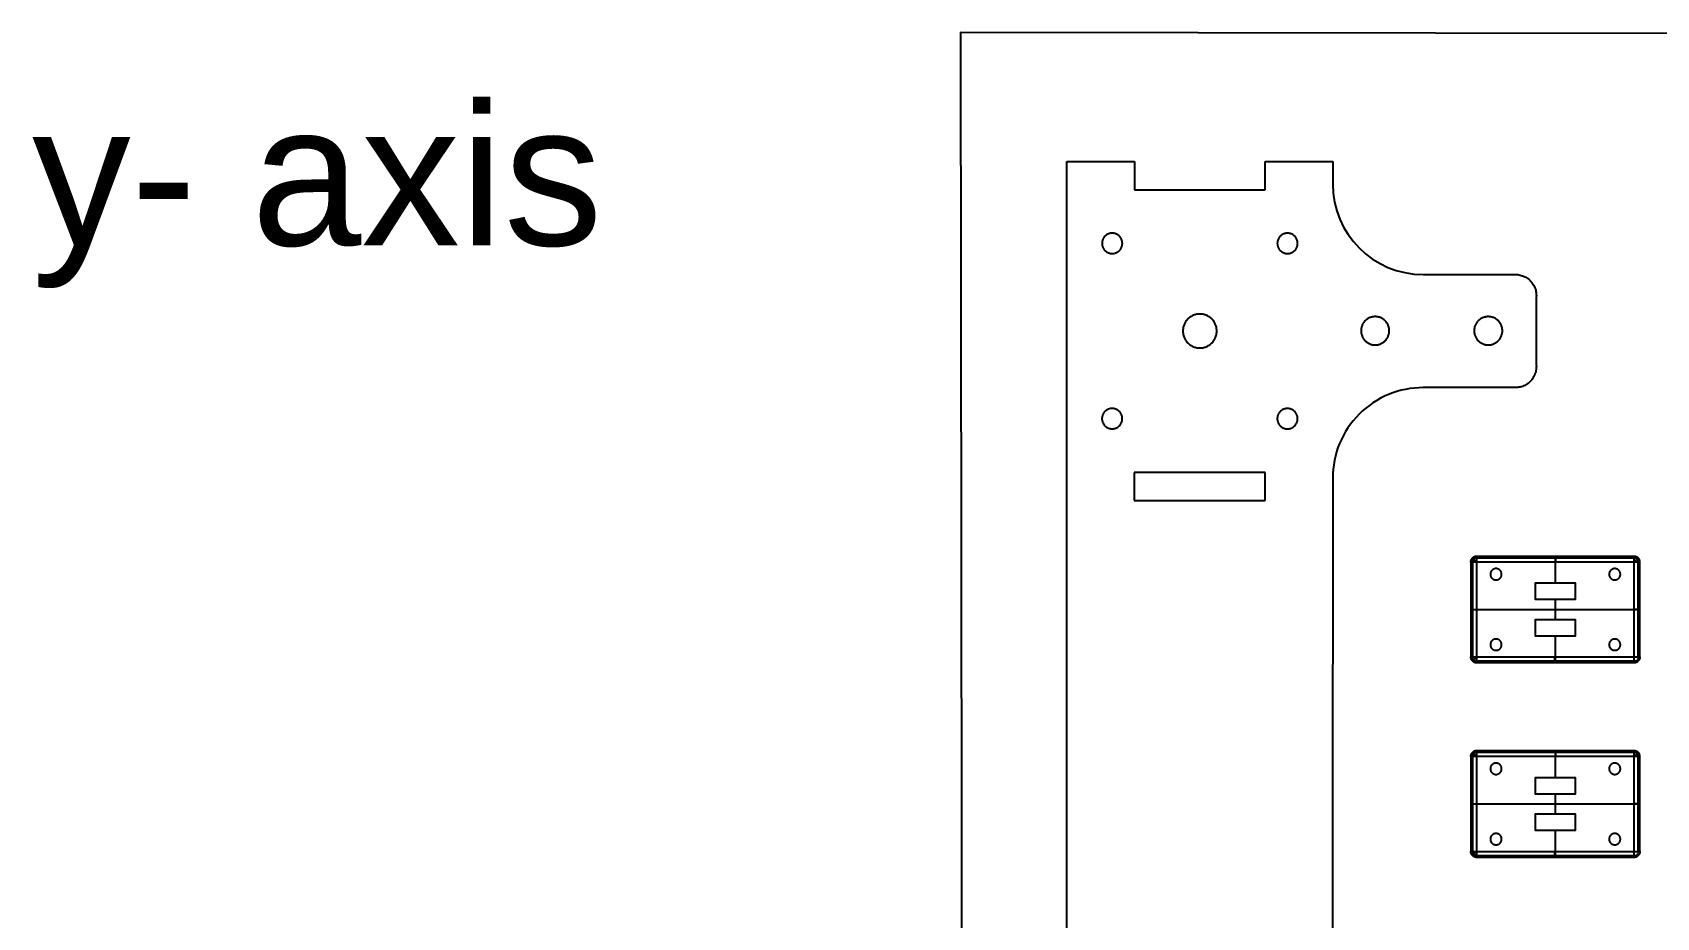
# Model space of a CAD drawing. Header units: millimetres. Extents: x 0 to 1320, y -1499 to 0.
# Drawn here: x 20.6 to 307.8, y -854.4 to -697.9 of the extents above; entities that cross this region are included whole.
import ezdxf

# ---------------------------------------------------------------- set-up
doc = ezdxf.new("R2010")
doc.units = ezdxf.units.MM
doc.header["$MEASUREMENT"] = 0
doc.layers.add('Default', color=178, linetype='Continuous', true_color=0x000000)
doc.layers.add('inner', color=5, linetype='Continuous', true_color=0x0000ff)

msp = doc.modelspace()

# ---------------------------------------------------------------- linework, layer by layer
at = {"layer": 'Default'}
msp.add_lwpolyline([(310.76, -698.05), (184.75, -697.88), (185.72, -1498.61), (532.03, -1499.08), (531.43, -1006.32)], dxfattribs=at)
at = {"layer": 'inner'}
for p, q in [((303.89, -791.53, 3), (275.99, -791.53, 3)), ((275.99, -791.53, 3), (275.99, -808.31, 3)), ((289.94, -795.23), (289.94, -790.53)), ((289.94, -795.23, 3), (289.94, -791.53, 3)), ((303.89, -808.31, 3), (303.89, -791.53, 3)), ((289.94, -801.67), (289.94, -798.17)), ((289.94, -801.67, 3), (289.94, -798.17, 3)), ((274.99, -799.92), (304.89, -799.92)), ((275.99, -799.92, 3), (303.89, -799.92, 3)), ((289.94, -809.31), (289.94, -804.61)), ((289.94, -808.31, 3), (289.94, -804.61, 3)), ((275.99, -808.31, 3), (303.89, -808.31, 3)), ((303.89, -825.91, 3), (275.99, -825.91, 3)), ((275.99, -825.91, 3), (275.99, -842.7, 3)), ((289.94, -829.61), (289.94, -824.91)), ((289.94, -829.61, 3), (289.94, -825.91, 3)), ((303.89, -842.7, 3), (303.89, -825.91, 3)), ((289.94, -836.05), (289.94, -832.56)), ((289.94, -836.05, 3), (289.94, -832.56, 3)), ((274.99, -834.3), (304.89, -834.3)), ((275.99, -834.3, 3), (303.89, -834.3, 3)), ((289.94, -843.7), (289.94, -839)), ((289.94, -842.7, 3), (289.94, -839, 3)), ((275.99, -842.7, 3), (303.89, -842.7, 3))]:
    msp.add_line(p, q, dxfattribs=at)
for centre, radius, start, end in [((266.57, -724.68), 16, 179.989, 269.989), ((266.56, -776.68), 16, 89.989, 179.9945), ((303.89, -791.53, 2), 1, 0, 90), ((303.89, -825.91, 2), 1, 0, 90)]:
    msp.add_arc(centre, radius, start, end, dxfattribs=at)
at = {"layer": 'inner', "extrusion": (0.503912, -0.503912, 0.701531)}
for centre in [(-364.54, -528.12, 539.34), (-388.85, -545.18, 556.66)]:
    msp.add_arc(centre, 1, 54.9537, 125.0463, dxfattribs=at)
at = {"layer": 'inner', "extrusion": (0.707107, 0.707107, 0)}
for centre in [(-754.85, 2, -364.54), (-779.16, 2, -388.85)]:
    msp.add_arc(centre, 1, 0, 90, dxfattribs=at)
at = {"layer": 'inner', "extrusion": (-0.503912, -0.503912, 0.701531)}
for centre in [(774.58, -240.47, 247.13), (798.89, -257.53, 264.45)]:
    msp.add_arc(centre, 1, 54.9537, 125.0463, dxfattribs=at)
at = {"layer": 'inner', "extrusion": (0.707107, -0.707107, 0)}
for centre, start, end in [((-344.81, 2, 774.58), 0, 90), ((-376.41, 2, 766.71), 90.4501, 180), ((-369.12, 2, 798.89), 0, 90), ((-400.72, 2, 791.02), 90.4501, 180)]:
    msp.add_arc(centre, 1, start, end, dxfattribs=at)
at = {"layer": 'inner', "extrusion": (0.503912, 0.503912, 0.701531)}
for centre in [(-766.72, 265.49, -266.84), (-791.03, 282.54, -284.17)]:
    msp.add_arc(centre, 1, 54.9537, 125.0463, dxfattribs=at)
at = {"layer": 'inner', "extrusion": (0, 0.707107, 0.707107)}
for centre in [(-303.89, 572.98, -570.15), (-303.89, 597.29, -594.46)]:
    msp.add_arc(centre, 1, 90, 180, dxfattribs=at)
at = {"layer": 'inner', "extrusion": (0.701531, 0.503912, -0.503912)}
for centre in [(-833.79, -111.53, -195.14), (-861.72, -121.63, -212.46)]:
    msp.add_arc(centre, 1, 109.9028, 179.9955, dxfattribs=at)
at = {"layer": 'inner'}
for points in [[(203.52, -1264.95), (203.55, -992.81), (203.57, -720.67)], [(203.57, -720.67), (209.53, -720.68), (215.5, -720.68)], [(215.5, -720.68), (215.49, -723.18), (215.49, -725.68)], [(238.65, -725.68), (238.65, -723.18), (238.65, -720.68)], [(238.65, -720.68), (244.61, -720.68), (250.57, -720.68)], [(250.57, -720.68), (250.57, -722.68), (250.57, -724.68)], [(215.49, -725.68), (227.07, -725.68), (238.65, -725.68)], [(238.6, -775.67), (227.02, -775.67), (215.44, -775.67)], [(215.44, -775.67), (215.44, -778.17), (215.44, -780.67)], [(238.6, -780.67), (238.6, -778.17), (238.6, -775.67)], [(250.56, -776.68), (250.54, -992.81), (250.52, -1208.95)], [(274.99, -791.53), (274.99, -799.92), (274.99, -808.31)], [(274.99, -791.53), (274.99, -791.53, 1), (274.99, -791.53, 2)], [(274.99, -791.53, 2), (274.99, -799.92, 2), (274.99, -808.31, 2)], [(274.99, -791.53, 1.5), (274.99, -799.92, 1.5), (274.99, -808.31, 1.5)], [(275.28, -790.82), (275.28, -790.82, 1), (275.28, -790.82, 2)], [(275.28, -791.53, 2.71), (275.28, -799.92, 2.71), (275.28, -808.31, 2.71)], [(303.89, -790.53), (289.94, -790.53), (275.99, -790.53)], [(303.89, -790.53, 2), (289.94, -790.53, 2), (275.99, -790.53, 2)], [(275.99, -790.53), (275.99, -790.53, 1), (275.99, -790.53, 2)], [(303.89, -790.53, 1.5), (289.94, -790.53, 1.5), (275.99, -790.53, 1.5)], [(303.89, -790.82, 2.71), (289.94, -790.82, 2.71), (275.99, -790.82, 2.71)], [(289.94, -790.53), (289.94, -790.53, 1), (289.94, -790.53, 2)], [(303.89, -790.53, 2), (303.89, -790.53, 1), (303.89, -790.53)], [(304.6, -790.82, 2), (304.6, -790.82, 1), (304.6, -790.82)], [(304.6, -808.31, 2.71), (304.6, -799.92, 2.71), (304.6, -791.53, 2.71)], [(304.89, -808.31), (304.89, -799.92), (304.89, -791.53)], [(304.89, -808.31, 2), (304.89, -799.92, 2), (304.89, -791.53, 2)], [(304.89, -791.53, 2), (304.89, -791.53, 1), (304.89, -791.53)], [(304.89, -808.31, 1.5), (304.89, -799.92, 1.5), (304.89, -791.53, 1.5)], [(278.44, -793.69), (278.44, -793.69, 1.5), (278.44, -793.69, 3)], [(279.44, -792.69), (279.44, -792.69, 1.5), (279.44, -792.69, 3)], [(279.44, -794.69), (279.44, -794.69, 1.5), (279.44, -794.69, 3)], [(280.44, -793.69), (280.44, -793.69, 1.5), (280.44, -793.69, 3)], [(286.44, -798.17), (286.44, -796.7), (286.44, -795.23)], [(286.44, -795.23), (286.44, -795.23, 1.5), (286.44, -795.23, 3)], [(286.44, -798.17, 3), (286.44, -796.7, 3), (286.44, -795.23, 3)], [(286.44, -798.17, 1.5), (286.44, -796.7, 1.5), (286.44, -795.23, 1.5)], [(287.44, -795.23), (287.44, -795.23, 1.5), (287.44, -795.23, 3)], [(292.44, -795.23), (292.44, -795.23, 1.5), (292.44, -795.23, 3)], [(293.44, -795.23), (293.44, -795.23, 1.5), (293.44, -795.23, 3)], [(293.44, -795.23), (293.44, -796.7), (293.44, -798.17)], [(293.44, -795.23, 3), (293.44, -796.7, 3), (293.44, -798.17, 3)], [(293.44, -795.23, 1.5), (293.44, -796.7, 1.5), (293.44, -798.17, 1.5)], [(299.44, -793.69), (299.44, -793.69, 1.5), (299.44, -793.69, 3)], [(300.44, -792.69), (300.44, -792.69, 1.5), (300.44, -792.69, 3)], [(300.44, -794.69), (300.44, -794.69, 1.5), (300.44, -794.69, 3)], [(301.44, -793.69), (301.44, -793.69, 1.5), (301.44, -793.69, 3)], [(286.44, -796.7), (286.44, -796.7, 1.5), (286.44, -796.7, 3)], [(286.44, -798.17), (286.44, -798.17, 1.5), (286.44, -798.17, 3)], [(287.44, -798.17), (287.44, -798.17, 1.5), (287.44, -798.17, 3)], [(292.44, -798.17), (292.44, -798.17, 1.5), (292.44, -798.17, 3)], [(293.44, -798.17), (292.94, -798.17), (292.44, -798.17)], [(293.44, -798.17, 3), (292.94, -798.17, 3), (292.44, -798.17, 3)], [(293.44, -798.17, 1.5), (292.94, -798.17, 1.5), (292.44, -798.17, 1.5)], [(292.94, -798.17), (292.94, -798.17, 1.5), (292.94, -798.17, 3)], [(293.44, -796.7), (293.44, -796.7, 1.5), (293.44, -796.7, 3)], [(293.44, -798.17), (293.44, -798.17, 1.5), (293.44, -798.17, 3)], [(274.99, -799.92), (274.99, -799.92, 1), (274.99, -799.92, 2)], [(304.89, -799.92), (304.89, -799.92, 1), (304.89, -799.92, 2)], [(286.44, -804.61), (286.44, -803.14), (286.44, -801.67)], [(286.44, -801.67), (286.44, -801.67, 1.5), (286.44, -801.67, 3)], [(286.44, -804.61, 3), (286.44, -803.14, 3), (286.44, -801.67, 3)], [(286.44, -804.61, 1.5), (286.44, -803.14, 1.5), (286.44, -801.67, 1.5)], [(286.44, -803.14), (286.44, -803.14, 1.5), (286.44, -803.14, 3)], [(287.44, -801.67), (287.44, -801.67, 1.5), (287.44, -801.67, 3)], [(292.44, -801.67), (292.94, -801.67), (293.44, -801.67)], [(292.44, -801.67, 3), (292.94, -801.67, 3), (293.44, -801.67, 3)], [(292.44, -801.67), (292.44, -801.67, 1.5), (292.44, -801.67, 3)], [(292.44, -801.67, 1.5), (292.94, -801.67, 1.5), (293.44, -801.67, 1.5)], [(292.94, -801.67), (292.94, -801.67, 1.5), (292.94, -801.67, 3)], [(293.44, -801.67), (293.44, -801.67, 1.5), (293.44, -801.67, 3)], [(293.44, -801.67), (293.44, -803.14), (293.44, -804.61)], [(293.44, -801.67, 3), (293.44, -803.14, 3), (293.44, -804.61, 3)], [(293.44, -801.67, 1.5), (293.44, -803.14, 1.5), (293.44, -804.61, 1.5)], [(293.44, -803.14), (293.44, -803.14, 1.5), (293.44, -803.14, 3)], [(278.44, -806.14), (278.44, -806.14, 1.5), (278.44, -806.14, 3)], [(279.44, -805.14), (279.44, -805.14, 1.5), (279.44, -805.14, 3)], [(280.44, -806.14), (280.44, -806.14, 1.5), (280.44, -806.14, 3)], [(286.44, -804.61), (286.44, -804.61, 1.5), (286.44, -804.61, 3)], [(287.44, -804.61), (287.44, -804.61, 1.5), (287.44, -804.61, 3)], [(292.44, -804.61), (292.44, -804.61, 1.5), (292.44, -804.61, 3)], [(293.44, -804.61), (293.44, -804.61, 1.5), (293.44, -804.61, 3)], [(299.44, -806.14), (299.44, -806.14, 1.5), (299.44, -806.14, 3)], [(300.44, -805.14), (300.44, -805.14, 1.5), (300.44, -805.14, 3)], [(301.44, -806.14), (301.44, -806.14, 1.5), (301.44, -806.14, 3)], [(274.99, -808.31, 2), (274.99, -808.31, 1), (274.99, -808.31)], [(275.28, -809.02, 2), (275.28, -809.02, 1), (275.28, -809.02)], [(275.99, -809.02, 2.71), (289.94, -809.02, 2.71), (303.89, -809.02, 2.71)], [(275.99, -809.31), (289.94, -809.31), (303.89, -809.31)], [(275.99, -809.31, 2), (275.99, -809.31, 1), (275.99, -809.31)], [(275.99, -809.31, 2), (289.94, -809.31, 2), (303.89, -809.31, 2)], [(275.99, -809.31, 1.5), (289.94, -809.31, 1.5), (303.89, -809.31, 1.5)], [(279.44, -807.14), (279.44, -807.14, 1.5), (279.44, -807.14, 3)], [(289.94, -809.31), (289.94, -809.31, 1), (289.94, -809.31, 2)], [(300.44, -807.14), (300.44, -807.14, 1.5), (300.44, -807.14, 3)], [(303.89, -809.31, 2), (303.89, -809.31, 1), (303.89, -809.31)], [(304.6, -809.02, 2), (304.6, -809.02, 1), (304.6, -809.02)], [(304.89, -808.31, 2), (304.89, -808.31, 1), (304.89, -808.31)], [(274.99, -825.91), (274.99, -834.3), (274.99, -842.7)], [(274.99, -825.91), (274.99, -825.91, 1), (274.99, -825.91, 2)], [(274.99, -825.91, 2), (274.99, -834.3, 2), (274.99, -842.7, 2)], [(274.99, -825.91, 1.5), (274.99, -834.3, 1.5), (274.99, -842.7, 1.5)], [(275.28, -825.2), (275.28, -825.2, 1), (275.28, -825.2, 2)], [(275.28, -825.91, 2.71), (275.28, -834.3, 2.71), (275.28, -842.7, 2.71)], [(303.89, -824.91), (289.94, -824.91), (275.99, -824.91)], [(303.89, -824.91, 2), (289.94, -824.91, 2), (275.99, -824.91, 2)], [(275.99, -824.91), (275.99, -824.91, 1), (275.99, -824.91, 2)], [(303.89, -824.91, 1.5), (289.94, -824.91, 1.5), (275.99, -824.91, 1.5)], [(303.89, -825.2, 2.71), (289.94, -825.2, 2.71), (275.99, -825.2, 2.71)], [(289.94, -824.91), (289.94, -824.91, 1), (289.94, -824.91, 2)], [(303.89, -824.91, 2), (303.89, -824.91, 1), (303.89, -824.91)], [(304.6, -825.2, 2), (304.6, -825.2, 1), (304.6, -825.2)], [(304.6, -842.7, 2.71), (304.6, -834.3, 2.71), (304.6, -825.91, 2.71)], [(304.89, -842.7), (304.89, -834.3), (304.89, -825.91)], [(304.89, -842.7, 2), (304.89, -834.3, 2), (304.89, -825.91, 2)], [(304.89, -825.91, 2), (304.89, -825.91, 1), (304.89, -825.91)], [(304.89, -842.7, 1.5), (304.89, -834.3, 1.5), (304.89, -825.91, 1.5)], [(278.44, -828.08), (278.44, -828.08, 1.5), (278.44, -828.08, 3)], [(279.44, -827.08), (279.44, -827.08, 1.5), (279.44, -827.08, 3)], [(279.44, -829.08), (279.44, -829.08, 1.5), (279.44, -829.08, 3)], [(280.44, -828.08), (280.44, -828.08, 1.5), (280.44, -828.08, 3)], [(286.44, -832.56), (286.44, -831.08), (286.44, -829.61)], [(286.44, -829.61), (286.44, -829.61, 1.5), (286.44, -829.61, 3)], [(286.44, -832.56, 3), (286.44, -831.08, 3), (286.44, -829.61, 3)], [(286.44, -832.56, 1.5), (286.44, -831.08, 1.5), (286.44, -829.61, 1.5)], [(287.44, -829.61), (287.44, -829.61, 1.5), (287.44, -829.61, 3)], [(292.44, -829.61), (292.44, -829.61, 1.5), (292.44, -829.61, 3)], [(293.44, -829.61), (293.44, -829.61, 1.5), (293.44, -829.61, 3)], [(293.44, -829.61), (293.44, -831.08), (293.44, -832.56)], [(293.44, -829.61, 3), (293.44, -831.08, 3), (293.44, -832.56, 3)], [(293.44, -829.61, 1.5), (293.44, -831.08, 1.5), (293.44, -832.56, 1.5)], [(299.44, -828.08), (299.44, -828.08, 1.5), (299.44, -828.08, 3)], [(300.44, -827.08), (300.44, -827.08, 1.5), (300.44, -827.08, 3)], [(300.44, -829.08), (300.44, -829.08, 1.5), (300.44, -829.08, 3)], [(301.44, -828.08), (301.44, -828.08, 1.5), (301.44, -828.08, 3)], [(286.44, -831.08), (286.44, -831.08, 1.5), (286.44, -831.08, 3)], [(286.44, -832.56), (286.44, -832.56, 1.5), (286.44, -832.56, 3)], [(287.44, -832.56), (287.44, -832.56, 1.5), (287.44, -832.56, 3)], [(292.44, -832.56), (292.44, -832.56, 1.5), (292.44, -832.56, 3)], [(293.44, -832.56), (292.94, -832.56), (292.44, -832.56)], [(293.44, -832.56, 3), (292.94, -832.56, 3), (292.44, -832.56, 3)], [(293.44, -832.56, 1.5), (292.94, -832.56, 1.5), (292.44, -832.56, 1.5)], [(292.94, -832.56), (292.94, -832.56, 1.5), (292.94, -832.56, 3)], [(293.44, -831.08), (293.44, -831.08, 1.5), (293.44, -831.08, 3)], [(293.44, -832.56), (293.44, -832.56, 1.5), (293.44, -832.56, 3)], [(274.99, -834.3), (274.99, -834.3, 1), (274.99, -834.3, 2)], [(304.89, -834.3), (304.89, -834.3, 1), (304.89, -834.3, 2)], [(286.44, -839), (286.44, -837.52), (286.44, -836.05)], [(286.44, -836.05), (286.44, -836.05, 1.5), (286.44, -836.05, 3)], [(286.44, -839, 3), (286.44, -837.52, 3), (286.44, -836.05, 3)], [(286.44, -839, 1.5), (286.44, -837.52, 1.5), (286.44, -836.05, 1.5)], [(286.44, -837.52), (286.44, -837.52, 1.5), (286.44, -837.52, 3)], [(287.44, -836.05), (287.44, -836.05, 1.5), (287.44, -836.05, 3)], [(292.44, -836.05), (292.94, -836.05), (293.44, -836.05)], [(292.44, -836.05, 3), (292.94, -836.05, 3), (293.44, -836.05, 3)], [(292.44, -836.05), (292.44, -836.05, 1.5), (292.44, -836.05, 3)], [(292.44, -836.05, 1.5), (292.94, -836.05, 1.5), (293.44, -836.05, 1.5)], [(292.94, -836.05), (292.94, -836.05, 1.5), (292.94, -836.05, 3)], [(293.44, -836.05), (293.44, -836.05, 1.5), (293.44, -836.05, 3)], [(293.44, -836.05), (293.44, -837.52), (293.44, -839)], [(293.44, -836.05, 3), (293.44, -837.52, 3), (293.44, -839, 3)], [(293.44, -836.05, 1.5), (293.44, -837.52, 1.5), (293.44, -839, 1.5)], [(293.44, -837.52), (293.44, -837.52, 1.5), (293.44, -837.52, 3)], [(278.44, -840.53), (278.44, -840.53, 1.5), (278.44, -840.53, 3)], [(279.44, -839.53), (279.44, -839.53, 1.5), (279.44, -839.53, 3)], [(280.44, -840.53), (280.44, -840.53, 1.5), (280.44, -840.53, 3)], [(286.44, -839), (286.44, -839, 1.5), (286.44, -839, 3)], [(287.44, -839), (287.44, -839, 1.5), (287.44, -839, 3)], [(292.44, -839), (292.44, -839, 1.5), (292.44, -839, 3)], [(293.44, -839), (293.44, -839, 1.5), (293.44, -839, 3)], [(299.44, -840.53), (299.44, -840.53, 1.5), (299.44, -840.53, 3)], [(300.44, -839.53), (300.44, -839.53, 1.5), (300.44, -839.53, 3)], [(301.44, -840.53), (301.44, -840.53, 1.5), (301.44, -840.53, 3)], [(274.99, -842.7, 2), (274.99, -842.7, 1), (274.99, -842.7)], [(275.28, -843.4, 2), (275.28, -843.4, 1), (275.28, -843.4)], [(275.99, -843.4, 2.71), (289.94, -843.4, 2.71), (303.89, -843.4, 2.71)], [(275.99, -843.7), (289.94, -843.7), (303.89, -843.7)], [(275.99, -843.7, 2), (275.99, -843.7, 1), (275.99, -843.7)], [(275.99, -843.7, 2), (289.94, -843.7, 2), (303.89, -843.7, 2)], [(275.99, -843.7, 1.5), (289.94, -843.7, 1.5), (303.89, -843.7, 1.5)], [(279.44, -841.53), (279.44, -841.53, 1.5), (279.44, -841.53, 3)], [(289.94, -843.7), (289.94, -843.7, 1), (289.94, -843.7, 2)], [(300.44, -841.53), (300.44, -841.53, 1.5), (300.44, -841.53, 3)], [(303.89, -843.7, 2), (303.89, -843.7, 1), (303.89, -843.7)], [(304.6, -843.4, 2), (304.6, -843.4, 1), (304.6, -843.4)], [(304.89, -842.7, 2), (304.89, -842.7, 1), (304.89, -842.7)]]:
    msp.add_open_spline(points, degree=2, dxfattribs=at)
for points, weights, knots in [([(213.37, -735.17), (213.37, -736.97), (211.57, -736.97), (209.77, -736.97), (209.77, -735.17), (209.77, -733.37), (211.57, -733.37), (213.37, -733.37), (213.37, -735.17)], [1, 0.707106781187, 1, 0.707106781187, 1, 0.707106781187, 1, 0.707106781187, 1], [-78.901931, -78.901931, -78.901931, -76.074497, -76.074497, -73.247064, -73.247064, -70.41963, -70.41963, -67.592197, -67.592197, -67.592197]), ([(244.37, -735.18), (244.37, -736.98), (242.57, -736.98), (240.77, -736.98), (240.77, -735.18), (240.77, -733.38), (242.57, -733.38), (244.37, -733.38), (244.37, -735.18)], [1, 0.707106781187, 1, 0.707106781187, 1, 0.707106781187, 1, 0.707106781187, 1], [-90.211664, -90.211664, -90.211664, -87.384231, -87.384231, -84.556797, -84.556797, -81.729364, -81.729364, -78.901931, -78.901931, -78.901931]), ([(266.57, -740.68), (274.72, -740.68), (282.87, -740.68), (286.57, -740.68), (286.57, -744.38), (286.57, -750.68), (286.57, -756.98), (286.57, -760.68), (282.87, -760.68), (274.72, -760.68), (266.57, -760.68)], [0.999999720675, 0.999999720675, 0.999999720675, 0.707106583674, 0.999999720675, 0.999999720675, 0.999999720675, 0.707106583674, 0.999999720675, 0.999999720675, 0.999999720675], [-72.823922, -72.823922, -72.823922, -56.523918, -56.523918, -50.711969, -50.711969, -38.111963, -38.111963, -32.300014, -32.300014, -16.001548, -16.001548, -16.001548]), ([(227.07, -753.67), (224.07, -753.67), (224.07, -750.67), (224.07, -747.67), (227.07, -747.67), (230.07, -747.67), (230.07, -750.67), (230.07, -753.67), (227.07, -753.67)], [0.999999720675, 0.707106920849, 1, 0.707106781187, 1, 0.707106781187, 1, 0.707106920849, 0.999999720675], [-109.06122, -109.06122, -109.06122, -104.348832, -104.348832, -99.636442, -99.636442, -94.924052, -94.924052, -90.211664, -90.211664, -90.211664]), ([(260.57, -750.63), (260.57, -753.13), (258.07, -753.13), (255.57, -753.13), (255.57, -750.63), (255.57, -748.13), (258.07, -748.13), (260.57, -748.13), (260.57, -750.63)], [1, 0.707106781187, 1, 0.707106781187, 1, 0.707106781187, 1, 0.707106781187, 1], [-29.264767, -29.264767, -29.264767, -25.337776, -25.337776, -21.410785, -21.410785, -17.483794, -17.483794, -13.556803, -13.556803, -13.556803]), ([(280.57, -750.63), (280.57, -753.13), (278.07, -753.13), (275.57, -753.13), (275.57, -750.63), (275.57, -748.13), (278.07, -748.13), (280.57, -748.13), (280.57, -750.63)], [1, 0.707106781187, 1, 0.707106781187, 1, 0.707106781187, 1, 0.707106781187, 1], [-44.97273, -44.97273, -44.97273, -41.045739, -41.045739, -37.118748, -37.118748, -33.191757, -33.191757, -29.264767, -29.264767, -29.264767]), ([(209.76, -766.17), (209.76, -764.37), (211.56, -764.37), (213.36, -764.37), (213.36, -766.17), (213.36, -767.97), (211.56, -767.97), (209.76, -767.97), (209.76, -766.17)], [1, 0.707106781187, 1, 0.707106781187, 1, 0.707106781187, 1, 0.707106781187, 1], [-56.282463, -56.282463, -56.282463, -53.45503, -53.45503, -50.627597, -50.627597, -47.800163, -47.800163, -44.97273, -44.97273, -44.97273]), ([(240.76, -766.18), (240.76, -764.38), (242.56, -764.38), (244.36, -764.38), (244.36, -766.18), (244.36, -767.98), (242.56, -767.98), (240.76, -767.98), (240.76, -766.18)], [1, 0.707106781187, 1, 0.707106781187, 1, 0.707106781187, 1, 0.707106781187, 1], [-67.592197, -67.592197, -67.592197, -64.764764, -64.764764, -61.93733, -61.93733, -59.109897, -59.109897, -56.282463, -56.282463, -56.282463]), ([(279.44, -794.69), (278.44, -794.69), (278.44, -793.69), (278.44, -792.69), (279.44, -792.69), (280.44, -792.69), (280.44, -793.69), (280.44, -794.69), (279.44, -794.69)], [1, 0.707106781187, 1, 0.707106781187, 1, 0.707106781187, 1, 0.707106781187, 1], [60.450487, 60.450487, 60.450487, 62.021284, 62.021284, 63.59208, 63.59208, 65.162876, 65.162876, 66.733673, 66.733673, 66.733673]), ([(279.44, -794.69, 3), (278.44, -794.69, 3), (278.44, -793.69, 3), (278.44, -792.69, 3), (279.44, -792.69, 3), (280.44, -792.69, 3), (280.44, -793.69, 3), (280.44, -794.69, 3), (279.44, -794.69, 3)], [1, 0.707106781187, 1, 0.707106781187, 1, 0.707106781187, 1, 0.707106781187, 1], [60.450487, 60.450487, 60.450487, 62.021284, 62.021284, 63.59208, 63.59208, 65.162876, 65.162876, 66.733673, 66.733673, 66.733673]), ([(279.44, -794.69, 1.5), (278.44, -794.69, 1.5), (278.44, -793.69, 1.5), (278.44, -792.69, 1.5), (279.44, -792.69, 1.5), (280.44, -792.69, 1.5), (280.44, -793.69, 1.5), (280.44, -794.69, 1.5), (279.44, -794.69, 1.5)], [1, 0.707106781187, 1, 0.707106781187, 1, 0.707106781187, 1, 0.707106781187, 1], [60.450487, 60.450487, 60.450487, 62.021284, 62.021284, 63.59208, 63.59208, 65.162876, 65.162876, 66.733673, 66.733673, 66.733673]), ([(300.44, -794.69), (299.44, -794.69), (299.44, -793.69), (299.44, -792.69), (300.44, -792.69), (301.44, -792.69), (301.44, -793.69), (301.44, -794.69), (300.44, -794.69)], [1, 0.707106781187, 1, 0.707106781187, 1, 0.707106781187, 1, 0.707106781187, 1], [66.733673, 66.733673, 66.733673, 68.304469, 68.304469, 69.875265, 69.875265, 71.446062, 71.446062, 73.016858, 73.016858, 73.016858]), ([(300.44, -794.69, 3), (299.44, -794.69, 3), (299.44, -793.69, 3), (299.44, -792.69, 3), (300.44, -792.69, 3), (301.44, -792.69, 3), (301.44, -793.69, 3), (301.44, -794.69, 3), (300.44, -794.69, 3)], [1, 0.707106781187, 1, 0.707106781187, 1, 0.707106781187, 1, 0.707106781187, 1], [66.733673, 66.733673, 66.733673, 68.304469, 68.304469, 69.875265, 69.875265, 71.446062, 71.446062, 73.016858, 73.016858, 73.016858]), ([(300.44, -794.69, 1.5), (299.44, -794.69, 1.5), (299.44, -793.69, 1.5), (299.44, -792.69, 1.5), (300.44, -792.69, 1.5), (301.44, -792.69, 1.5), (301.44, -793.69, 1.5), (301.44, -794.69, 1.5), (300.44, -794.69, 1.5)], [1, 0.707106781187, 1, 0.707106781187, 1, 0.707106781187, 1, 0.707106781187, 1], [66.733673, 66.733673, 66.733673, 68.304469, 68.304469, 69.875265, 69.875265, 71.446062, 71.446062, 73.016858, 73.016858, 73.016858]), ([(279.44, -805.14), (280.44, -805.14), (280.44, -806.14), (280.44, -807.14), (279.44, -807.14), (278.44, -807.14), (278.44, -806.14), (278.44, -805.14), (279.44, -805.14)], [1, 0.707106781187, 1, 0.707106781187, 1, 0.707106781187, 1, 0.707106781187, 1], [73.016858, 73.016858, 73.016858, 74.587654, 74.587654, 76.158451, 76.158451, 77.729247, 77.729247, 79.300043, 79.300043, 79.300043]), ([(279.44, -805.14, 3), (280.44, -805.14, 3), (280.44, -806.14, 3), (280.44, -807.14, 3), (279.44, -807.14, 3), (278.44, -807.14, 3), (278.44, -806.14, 3), (278.44, -805.14, 3), (279.44, -805.14, 3)], [1, 0.707106781187, 1, 0.707106781187, 1, 0.707106781187, 1, 0.707106781187, 1], [73.016858, 73.016858, 73.016858, 74.587654, 74.587654, 76.158451, 76.158451, 77.729247, 77.729247, 79.300043, 79.300043, 79.300043]), ([(279.44, -805.14, 1.5), (280.44, -805.14, 1.5), (280.44, -806.14, 1.5), (280.44, -807.14, 1.5), (279.44, -807.14, 1.5), (278.44, -807.14, 1.5), (278.44, -806.14, 1.5), (278.44, -805.14, 1.5), (279.44, -805.14, 1.5)], [1, 0.707106781187, 1, 0.707106781187, 1, 0.707106781187, 1, 0.707106781187, 1], [73.016858, 73.016858, 73.016858, 74.587654, 74.587654, 76.158451, 76.158451, 77.729247, 77.729247, 79.300043, 79.300043, 79.300043]), ([(300.44, -805.14), (301.44, -805.14), (301.44, -806.14), (301.44, -807.14), (300.44, -807.14), (299.44, -807.14), (299.44, -806.14), (299.44, -805.14), (300.44, -805.14)], [1, 0.707106781187, 1, 0.707106781187, 1, 0.707106781187, 1, 0.707106781187, 1], [79.300043, 79.300043, 79.300043, 80.87084, 80.87084, 82.441636, 82.441636, 84.012432, 84.012432, 85.583229, 85.583229, 85.583229]), ([(300.44, -805.14, 3), (301.44, -805.14, 3), (301.44, -806.14, 3), (301.44, -807.14, 3), (300.44, -807.14, 3), (299.44, -807.14, 3), (299.44, -806.14, 3), (299.44, -805.14, 3), (300.44, -805.14, 3)], [1, 0.707106781187, 1, 0.707106781187, 1, 0.707106781187, 1, 0.707106781187, 1], [79.300043, 79.300043, 79.300043, 80.87084, 80.87084, 82.441636, 82.441636, 84.012432, 84.012432, 85.583229, 85.583229, 85.583229]), ([(300.44, -805.14, 1.5), (301.44, -805.14, 1.5), (301.44, -806.14, 1.5), (301.44, -807.14, 1.5), (300.44, -807.14, 1.5), (299.44, -807.14, 1.5), (299.44, -806.14, 1.5), (299.44, -805.14, 1.5), (300.44, -805.14, 1.5)], [1, 0.707106781187, 1, 0.707106781187, 1, 0.707106781187, 1, 0.707106781187, 1], [79.300043, 79.300043, 79.300043, 80.87084, 80.87084, 82.441636, 82.441636, 84.012432, 84.012432, 85.583229, 85.583229, 85.583229]), ([(279.44, -829.08), (278.44, -829.08), (278.44, -828.08), (278.44, -827.08), (279.44, -827.08), (280.44, -827.08), (280.44, -828.08), (280.44, -829.08), (279.44, -829.08)], [1, 0.707106781187, 1, 0.707106781187, 1, 0.707106781187, 1, 0.707106781187, 1], [60.450487, 60.450487, 60.450487, 62.021284, 62.021284, 63.59208, 63.59208, 65.162876, 65.162876, 66.733673, 66.733673, 66.733673]), ([(279.44, -829.08, 3), (278.44, -829.08, 3), (278.44, -828.08, 3), (278.44, -827.08, 3), (279.44, -827.08, 3), (280.44, -827.08, 3), (280.44, -828.08, 3), (280.44, -829.08, 3), (279.44, -829.08, 3)], [1, 0.707106781187, 1, 0.707106781187, 1, 0.707106781187, 1, 0.707106781187, 1], [60.450487, 60.450487, 60.450487, 62.021284, 62.021284, 63.59208, 63.59208, 65.162876, 65.162876, 66.733673, 66.733673, 66.733673]), ([(279.44, -829.08, 1.5), (278.44, -829.08, 1.5), (278.44, -828.08, 1.5), (278.44, -827.08, 1.5), (279.44, -827.08, 1.5), (280.44, -827.08, 1.5), (280.44, -828.08, 1.5), (280.44, -829.08, 1.5), (279.44, -829.08, 1.5)], [1, 0.707106781187, 1, 0.707106781187, 1, 0.707106781187, 1, 0.707106781187, 1], [60.450487, 60.450487, 60.450487, 62.021284, 62.021284, 63.59208, 63.59208, 65.162876, 65.162876, 66.733673, 66.733673, 66.733673]), ([(300.44, -829.08), (299.44, -829.08), (299.44, -828.08), (299.44, -827.08), (300.44, -827.08), (301.44, -827.08), (301.44, -828.08), (301.44, -829.08), (300.44, -829.08)], [1, 0.707106781187, 1, 0.707106781187, 1, 0.707106781187, 1, 0.707106781187, 1], [66.733673, 66.733673, 66.733673, 68.304469, 68.304469, 69.875265, 69.875265, 71.446062, 71.446062, 73.016858, 73.016858, 73.016858]), ([(300.44, -829.08, 3), (299.44, -829.08, 3), (299.44, -828.08, 3), (299.44, -827.08, 3), (300.44, -827.08, 3), (301.44, -827.08, 3), (301.44, -828.08, 3), (301.44, -829.08, 3), (300.44, -829.08, 3)], [1, 0.707106781187, 1, 0.707106781187, 1, 0.707106781187, 1, 0.707106781187, 1], [66.733673, 66.733673, 66.733673, 68.304469, 68.304469, 69.875265, 69.875265, 71.446062, 71.446062, 73.016858, 73.016858, 73.016858]), ([(300.44, -829.08, 1.5), (299.44, -829.08, 1.5), (299.44, -828.08, 1.5), (299.44, -827.08, 1.5), (300.44, -827.08, 1.5), (301.44, -827.08, 1.5), (301.44, -828.08, 1.5), (301.44, -829.08, 1.5), (300.44, -829.08, 1.5)], [1, 0.707106781187, 1, 0.707106781187, 1, 0.707106781187, 1, 0.707106781187, 1], [66.733673, 66.733673, 66.733673, 68.304469, 68.304469, 69.875265, 69.875265, 71.446062, 71.446062, 73.016858, 73.016858, 73.016858]), ([(279.44, -839.53), (280.44, -839.53), (280.44, -840.53), (280.44, -841.53), (279.44, -841.53), (278.44, -841.53), (278.44, -840.53), (278.44, -839.53), (279.44, -839.53)], [1, 0.707106781187, 1, 0.707106781187, 1, 0.707106781187, 1, 0.707106781187, 1], [73.016858, 73.016858, 73.016858, 74.587654, 74.587654, 76.158451, 76.158451, 77.729247, 77.729247, 79.300043, 79.300043, 79.300043]), ([(279.44, -839.53, 3), (280.44, -839.53, 3), (280.44, -840.53, 3), (280.44, -841.53, 3), (279.44, -841.53, 3), (278.44, -841.53, 3), (278.44, -840.53, 3), (278.44, -839.53, 3), (279.44, -839.53, 3)], [1, 0.707106781187, 1, 0.707106781187, 1, 0.707106781187, 1, 0.707106781187, 1], [73.016858, 73.016858, 73.016858, 74.587654, 74.587654, 76.158451, 76.158451, 77.729247, 77.729247, 79.300043, 79.300043, 79.300043]), ([(279.44, -839.53, 1.5), (280.44, -839.53, 1.5), (280.44, -840.53, 1.5), (280.44, -841.53, 1.5), (279.44, -841.53, 1.5), (278.44, -841.53, 1.5), (278.44, -840.53, 1.5), (278.44, -839.53, 1.5), (279.44, -839.53, 1.5)], [1, 0.707106781187, 1, 0.707106781187, 1, 0.707106781187, 1, 0.707106781187, 1], [73.016858, 73.016858, 73.016858, 74.587654, 74.587654, 76.158451, 76.158451, 77.729247, 77.729247, 79.300043, 79.300043, 79.300043]), ([(300.44, -839.53), (301.44, -839.53), (301.44, -840.53), (301.44, -841.53), (300.44, -841.53), (299.44, -841.53), (299.44, -840.53), (299.44, -839.53), (300.44, -839.53)], [1, 0.707106781187, 1, 0.707106781187, 1, 0.707106781187, 1, 0.707106781187, 1], [79.300043, 79.300043, 79.300043, 80.87084, 80.87084, 82.441636, 82.441636, 84.012432, 84.012432, 85.583229, 85.583229, 85.583229]), ([(300.44, -839.53, 3), (301.44, -839.53, 3), (301.44, -840.53, 3), (301.44, -841.53, 3), (300.44, -841.53, 3), (299.44, -841.53, 3), (299.44, -840.53, 3), (299.44, -839.53, 3), (300.44, -839.53, 3)], [1, 0.707106781187, 1, 0.707106781187, 1, 0.707106781187, 1, 0.707106781187, 1], [79.300043, 79.300043, 79.300043, 80.87084, 80.87084, 82.441636, 82.441636, 84.012432, 84.012432, 85.583229, 85.583229, 85.583229]), ([(300.44, -839.53, 1.5), (301.44, -839.53, 1.5), (301.44, -840.53, 1.5), (301.44, -841.53, 1.5), (300.44, -841.53, 1.5), (299.44, -841.53, 1.5), (299.44, -840.53, 1.5), (299.44, -839.53, 1.5), (300.44, -839.53, 1.5)], [1, 0.707106781187, 1, 0.707106781187, 1, 0.707106781187, 1, 0.707106781187, 1], [79.300043, 79.300043, 79.300043, 80.87084, 80.87084, 82.441636, 82.441636, 84.012432, 84.012432, 85.583229, 85.583229, 85.583229])]:
    msp.add_rational_spline(points, weights, degree=2, knots=knots, dxfattribs=at)
for points, knots in [([(215.44, -780.67), (221.23, -780.67), (227.02, -780.67), (232.81, -780.67), (238.6, -780.67)], [309.292895, 309.292895, 309.292895, 320.868771, 320.868771, 332.444647, 332.444647, 332.444647]), ([(286.44, -795.23), (286.94, -795.23), (287.44, -795.23), (289.94, -795.23), (292.44, -795.23), (292.94, -795.23), (293.44, -795.23)], [95.730099, 95.730099, 95.730099, 96.730099, 96.730099, 101.730099, 101.730099, 102.730099, 102.730099, 102.730099]), ([(286.44, -795.23, 3), (286.94, -795.23, 3), (287.44, -795.23, 3), (289.94, -795.23, 3), (292.44, -795.23, 3), (292.94, -795.23, 3), (293.44, -795.23, 3)], [95.730099, 95.730099, 95.730099, 96.730099, 96.730099, 101.730099, 101.730099, 102.730099, 102.730099, 102.730099]), ([(286.44, -795.23, 1.5), (286.94, -795.23, 1.5), (287.44, -795.23, 1.5), (289.94, -795.23, 1.5), (292.44, -795.23, 1.5), (292.94, -795.23, 1.5), (293.44, -795.23, 1.5)], [95.730099, 95.730099, 95.730099, 96.730099, 96.730099, 101.730099, 101.730099, 102.730099, 102.730099, 102.730099]), ([(292.44, -798.17), (289.94, -798.17), (287.44, -798.17), (286.94, -798.17), (286.44, -798.17)], [85.583229, 85.583229, 85.583229, 90.583229, 90.583229, 91.583229, 91.583229, 91.583229]), ([(292.44, -798.17, 3), (289.94, -798.17, 3), (287.44, -798.17, 3), (286.94, -798.17, 3), (286.44, -798.17, 3)], [85.583229, 85.583229, 85.583229, 90.583229, 90.583229, 91.583229, 91.583229, 91.583229]), ([(292.44, -798.17, 1.5), (289.94, -798.17, 1.5), (287.44, -798.17, 1.5), (286.94, -798.17, 1.5), (286.44, -798.17, 1.5)], [85.583229, 85.583229, 85.583229, 90.583229, 90.583229, 91.583229, 91.583229, 91.583229]), ([(286.44, -801.67), (286.94, -801.67), (287.44, -801.67), (289.94, -801.67), (292.44, -801.67)], [124.170709, 124.170709, 124.170709, 125.170709, 125.170709, 130.170709, 130.170709, 130.170709]), ([(286.44, -801.67, 3), (286.94, -801.67, 3), (287.44, -801.67, 3), (289.94, -801.67, 3), (292.44, -801.67, 3)], [124.170709, 124.170709, 124.170709, 125.170709, 125.170709, 130.170709, 130.170709, 130.170709]), ([(286.44, -801.67, 1.5), (286.94, -801.67, 1.5), (287.44, -801.67, 1.5), (289.94, -801.67, 1.5), (292.44, -801.67, 1.5)], [124.170709, 124.170709, 124.170709, 125.170709, 125.170709, 130.170709, 130.170709, 130.170709]), ([(293.44, -804.61), (292.94, -804.61), (292.44, -804.61), (289.94, -804.61), (287.44, -804.61), (286.94, -804.61), (286.44, -804.61)], [113.023839, 113.023839, 113.023839, 114.023839, 114.023839, 119.023839, 119.023839, 120.023839, 120.023839, 120.023839]), ([(293.44, -804.61, 3), (292.94, -804.61, 3), (292.44, -804.61, 3), (289.94, -804.61, 3), (287.44, -804.61, 3), (286.94, -804.61, 3), (286.44, -804.61, 3)], [113.023839, 113.023839, 113.023839, 114.023839, 114.023839, 119.023839, 119.023839, 120.023839, 120.023839, 120.023839]), ([(293.44, -804.61, 1.5), (292.94, -804.61, 1.5), (292.44, -804.61, 1.5), (289.94, -804.61, 1.5), (287.44, -804.61, 1.5), (286.94, -804.61, 1.5), (286.44, -804.61, 1.5)], [113.023839, 113.023839, 113.023839, 114.023839, 114.023839, 119.023839, 119.023839, 120.023839, 120.023839, 120.023839]), ([(286.44, -829.61), (286.94, -829.61), (287.44, -829.61), (289.94, -829.61), (292.44, -829.61), (292.94, -829.61), (293.44, -829.61)], [95.730099, 95.730099, 95.730099, 96.730099, 96.730099, 101.730099, 101.730099, 102.730099, 102.730099, 102.730099]), ([(286.44, -829.61, 3), (286.94, -829.61, 3), (287.44, -829.61, 3), (289.94, -829.61, 3), (292.44, -829.61, 3), (292.94, -829.61, 3), (293.44, -829.61, 3)], [95.730099, 95.730099, 95.730099, 96.730099, 96.730099, 101.730099, 101.730099, 102.730099, 102.730099, 102.730099]), ([(286.44, -829.61, 1.5), (286.94, -829.61, 1.5), (287.44, -829.61, 1.5), (289.94, -829.61, 1.5), (292.44, -829.61, 1.5), (292.94, -829.61, 1.5), (293.44, -829.61, 1.5)], [95.730099, 95.730099, 95.730099, 96.730099, 96.730099, 101.730099, 101.730099, 102.730099, 102.730099, 102.730099]), ([(292.44, -832.56), (289.94, -832.56), (287.44, -832.56), (286.94, -832.56), (286.44, -832.56)], [85.583229, 85.583229, 85.583229, 90.583229, 90.583229, 91.583229, 91.583229, 91.583229]), ([(292.44, -832.56, 3), (289.94, -832.56, 3), (287.44, -832.56, 3), (286.94, -832.56, 3), (286.44, -832.56, 3)], [85.583229, 85.583229, 85.583229, 90.583229, 90.583229, 91.583229, 91.583229, 91.583229]), ([(292.44, -832.56, 1.5), (289.94, -832.56, 1.5), (287.44, -832.56, 1.5), (286.94, -832.56, 1.5), (286.44, -832.56, 1.5)], [85.583229, 85.583229, 85.583229, 90.583229, 90.583229, 91.583229, 91.583229, 91.583229]), ([(286.44, -836.05), (286.94, -836.05), (287.44, -836.05), (289.94, -836.05), (292.44, -836.05)], [124.170709, 124.170709, 124.170709, 125.170709, 125.170709, 130.170709, 130.170709, 130.170709]), ([(286.44, -836.05, 3), (286.94, -836.05, 3), (287.44, -836.05, 3), (289.94, -836.05, 3), (292.44, -836.05, 3)], [124.170709, 124.170709, 124.170709, 125.170709, 125.170709, 130.170709, 130.170709, 130.170709]), ([(286.44, -836.05, 1.5), (286.94, -836.05, 1.5), (287.44, -836.05, 1.5), (289.94, -836.05, 1.5), (292.44, -836.05, 1.5)], [124.170709, 124.170709, 124.170709, 125.170709, 125.170709, 130.170709, 130.170709, 130.170709]), ([(293.44, -839), (292.94, -839), (292.44, -839), (289.94, -839), (287.44, -839), (286.94, -839), (286.44, -839)], [113.023839, 113.023839, 113.023839, 114.023839, 114.023839, 119.023839, 119.023839, 120.023839, 120.023839, 120.023839]), ([(293.44, -839, 3), (292.94, -839, 3), (292.44, -839, 3), (289.94, -839, 3), (287.44, -839, 3), (286.94, -839, 3), (286.44, -839, 3)], [113.023839, 113.023839, 113.023839, 114.023839, 114.023839, 119.023839, 119.023839, 120.023839, 120.023839, 120.023839]), ([(293.44, -839, 1.5), (292.94, -839, 1.5), (292.44, -839, 1.5), (289.94, -839, 1.5), (287.44, -839, 1.5), (286.94, -839, 1.5), (286.44, -839, 1.5)], [113.023839, 113.023839, 113.023839, 114.023839, 114.023839, 119.023839, 119.023839, 120.023839, 120.023839, 120.023839])]:
    msp.add_open_spline(points, degree=2, knots=knots, dxfattribs=at)
for points, weights in [([(275.99, -790.53), (274.99, -790.53), (274.99, -791.53)], [1, 0.707106781186, 1]), ([(274.99, -791.53, 2), (274.99, -790.53, 2), (275.99, -790.53, 2)], [1, 0.707106781186, 1]), ([(274.99, -791.53, 1.5), (274.99, -790.53, 1.5), (275.99, -790.53, 1.5)], [1, 0.707106781186, 1]), ([(304.89, -791.53), (304.89, -790.53), (303.89, -790.53)], [1, 0.707106781187, 1]), ([(304.89, -791.53, 1.5), (304.89, -790.53, 1.5), (303.89, -790.53, 1.5)], [1, 0.707106781187, 1]), ([(274.99, -808.31), (274.99, -809.31), (275.99, -809.31)], [1, 0.707106781187, 1]), ([(275.99, -809.31, 2), (274.99, -809.31, 2), (274.99, -808.31, 2)], [1, 0.707106781187, 1]), ([(274.99, -808.31, 1.5), (274.99, -809.31, 1.5), (275.99, -809.31, 1.5)], [1, 0.707106781187, 1]), ([(303.89, -809.31), (304.89, -809.31), (304.89, -808.31)], [1, 0.707106781186, 1]), ([(304.89, -808.31, 2), (304.89, -809.31, 2), (303.89, -809.31, 2)], [1, 0.707106781186, 1]), ([(303.89, -809.31, 1.5), (304.89, -809.31, 1.5), (304.89, -808.31, 1.5)], [1, 0.707106781186, 1]), ([(275.99, -824.91), (274.99, -824.91), (274.99, -825.91)], [1, 0.707106781186, 1]), ([(274.99, -825.91, 2), (274.99, -824.91, 2), (275.99, -824.91, 2)], [1, 0.707106781186, 1]), ([(274.99, -825.91, 1.5), (274.99, -824.91, 1.5), (275.99, -824.91, 1.5)], [1, 0.707106781186, 1]), ([(304.89, -825.91), (304.89, -824.91), (303.89, -824.91)], [1, 0.707106781187, 1]), ([(304.89, -825.91, 1.5), (304.89, -824.91, 1.5), (303.89, -824.91, 1.5)], [1, 0.707106781187, 1]), ([(274.99, -842.7), (274.99, -843.7), (275.99, -843.7)], [1, 0.707106781187, 1]), ([(275.99, -843.7, 2), (274.99, -843.7, 2), (274.99, -842.7, 2)], [1, 0.707106781187, 1]), ([(274.99, -842.7, 1.5), (274.99, -843.7, 1.5), (275.99, -843.7, 1.5)], [1, 0.707106781187, 1]), ([(303.89, -843.7), (304.89, -843.7), (304.89, -842.7)], [1, 0.707106781186, 1]), ([(304.89, -842.7, 2), (304.89, -843.7, 2), (303.89, -843.7, 2)], [1, 0.707106781186, 1]), ([(303.89, -843.7, 1.5), (304.89, -843.7, 1.5), (304.89, -842.7, 1.5)], [1, 0.707106781186, 1])]:
    msp.add_rational_spline(points, weights, degree=2, dxfattribs=at)
at = {"layer": 'inner', "extrusion": (1.47793e-12, 1, -1.93268e-12)}
msp.add_rational_spline([(275.99, -791.53, 3), (274.99, -791.53, 3), (274.99, -791.53, 2)], [1, 0.707106781187, 1], degree=2, dxfattribs=at)
at = {"layer": 'inner', "extrusion": (-1, -1.59162e-12, -1.7053e-12)}
for points in [[(275.99, -790.53, 2), (275.99, -790.53, 3), (275.99, -791.53, 3)], [(275.99, -824.91, 2), (275.99, -824.91, 3), (275.99, -825.91, 3)]]:
    msp.add_rational_spline(points, [1, 0.707106781187, 1], degree=2, dxfattribs=at)
at = {"layer": 'inner', "extrusion": (-1, -1.81899e-12, -1.98952e-12)}
for points in [[(289.94, -790.53, 2), (289.94, -790.53, 3), (289.94, -791.53, 3)], [(289.94, -824.91, 2), (289.94, -824.91, 3), (289.94, -825.91, 3)]]:
    msp.add_rational_spline(points, [1, 0.707106781187, 1], degree=2, dxfattribs=at)
at = {"layer": 'inner', "extrusion": (-1, -1.7053e-12, -1.59162e-12)}
for points in [[(303.89, -791.53, 3), (303.89, -790.53, 3), (303.89, -790.53, 2)], [(303.89, -825.91, 3), (303.89, -824.91, 3), (303.89, -824.91, 2)]]:
    msp.add_rational_spline(points, [1, 0.707106781186, 1], degree=2, dxfattribs=at)
at = {"layer": 'inner', "extrusion": (-1.93268e-12, 1, -1.7053e-12)}
msp.add_rational_spline([(304.89, -791.53, 2), (304.89, -791.53, 3), (303.89, -791.53, 3)], [1, 0.707106781187, 1], degree=2, dxfattribs=at)
at = {"layer": 'inner', "extrusion": (-1.7053e-12, -1, 1.7053e-12)}
msp.add_rational_spline([(274.99, -799.92, 2), (274.99, -799.92, 3), (275.99, -799.92, 3)], [1, 0.707106781187, 1], degree=2, dxfattribs=at)
at = {"layer": 'inner', "extrusion": (-1.7053e-12, 1, -1.93268e-12)}
for points in [[(304.89, -799.92, 2), (304.89, -799.92, 3), (303.89, -799.92, 3)], [(304.89, -834.3, 2), (304.89, -834.3, 3), (303.89, -834.3, 3)]]:
    msp.add_rational_spline(points, [1, 0.707106781187, 1], degree=2, dxfattribs=at)
at = {"layer": 'inner', "extrusion": (1.59162e-12, 1, -1.81899e-12)}
for points in [[(274.99, -808.31, 2), (274.99, -808.31, 3), (275.99, -808.31, 3)], [(274.99, -842.7, 2), (274.99, -842.7, 3), (275.99, -842.7, 3)]]:
    msp.add_rational_spline(points, [1, 0.707106781187, 1], degree=2, dxfattribs=at)
at = {"layer": 'inner', "extrusion": (-1, -1.87583e-12, 1.76215e-12)}
for points in [[(275.99, -808.31, 3), (275.99, -809.31, 3), (275.99, -809.31, 2)], [(275.99, -842.7, 3), (275.99, -843.7, 3), (275.99, -843.7, 2)]]:
    msp.add_rational_spline(points, [1, 0.707106781187, 1], degree=2, dxfattribs=at)
at = {"layer": 'inner', "extrusion": (1, 2.16005e-12, -2.04636e-12)}
for points in [[(289.84, -809.31, 2), (289.84, -809.31, 3), (289.84, -808.31, 3)], [(289.84, -843.7, 2), (289.84, -843.7, 3), (289.84, -842.7, 3)]]:
    msp.add_rational_spline(points, [1, 0.707106781187, 1], degree=2, dxfattribs=at)
at = {"layer": 'inner', "extrusion": (1, 1.7053e-12, -1.76215e-12)}
for points in [[(303.89, -809.31, 2), (303.89, -809.31, 3), (303.89, -808.31, 3)], [(303.89, -843.7, 2), (303.89, -843.7, 3), (303.89, -842.7, 3)]]:
    msp.add_rational_spline(points, [1, 0.707106781187, 1], degree=2, dxfattribs=at)
at = {"layer": 'inner', "extrusion": (1.47793e-12, -1, 1.59162e-12)}
msp.add_rational_spline([(303.89, -808.31, 3), (304.89, -808.31, 3), (304.89, -808.31, 2)], [1, 0.707106781186, 1], degree=2, dxfattribs=at)
at = {"layer": 'inner', "extrusion": (1.36424e-12, 1, -1.81899e-12)}
msp.add_rational_spline([(275.99, -825.91, 3), (274.99, -825.91, 3), (274.99, -825.91, 2)], [1, 0.707106781187, 1], degree=2, dxfattribs=at)
at = {"layer": 'inner', "extrusion": (-1.81899e-12, 1, -1.59162e-12)}
msp.add_rational_spline([(304.89, -825.91, 2), (304.89, -825.91, 3), (303.89, -825.91, 3)], [1, 0.707106781187, 1], degree=2, dxfattribs=at)
at = {"layer": 'inner', "extrusion": (-1.81899e-12, -1, 1.81899e-12)}
msp.add_rational_spline([(274.99, -834.3, 2), (274.99, -834.3, 3), (275.99, -834.3, 3)], [1, 0.707106781187, 1], degree=2, dxfattribs=at)
at = {"layer": 'inner', "extrusion": (1.59162e-12, -1, 1.7053e-12)}
msp.add_rational_spline([(303.89, -842.7, 3), (304.89, -842.7, 3), (304.89, -842.7, 2)], [1, 0.707106781186, 1], degree=2, dxfattribs=at)

# ---------------------------------------------------------------- texts
at = {"layer": 'Default', "insert": (20.56, -743.08), "char_height": 25, "width": 127.5602, "attachment_point": 7, "line_spacing_factor": 0.963855}
msp.add_mtext('\\fArial;y- axis', dxfattribs=at)

doc.saveas('drawing.dxf')
